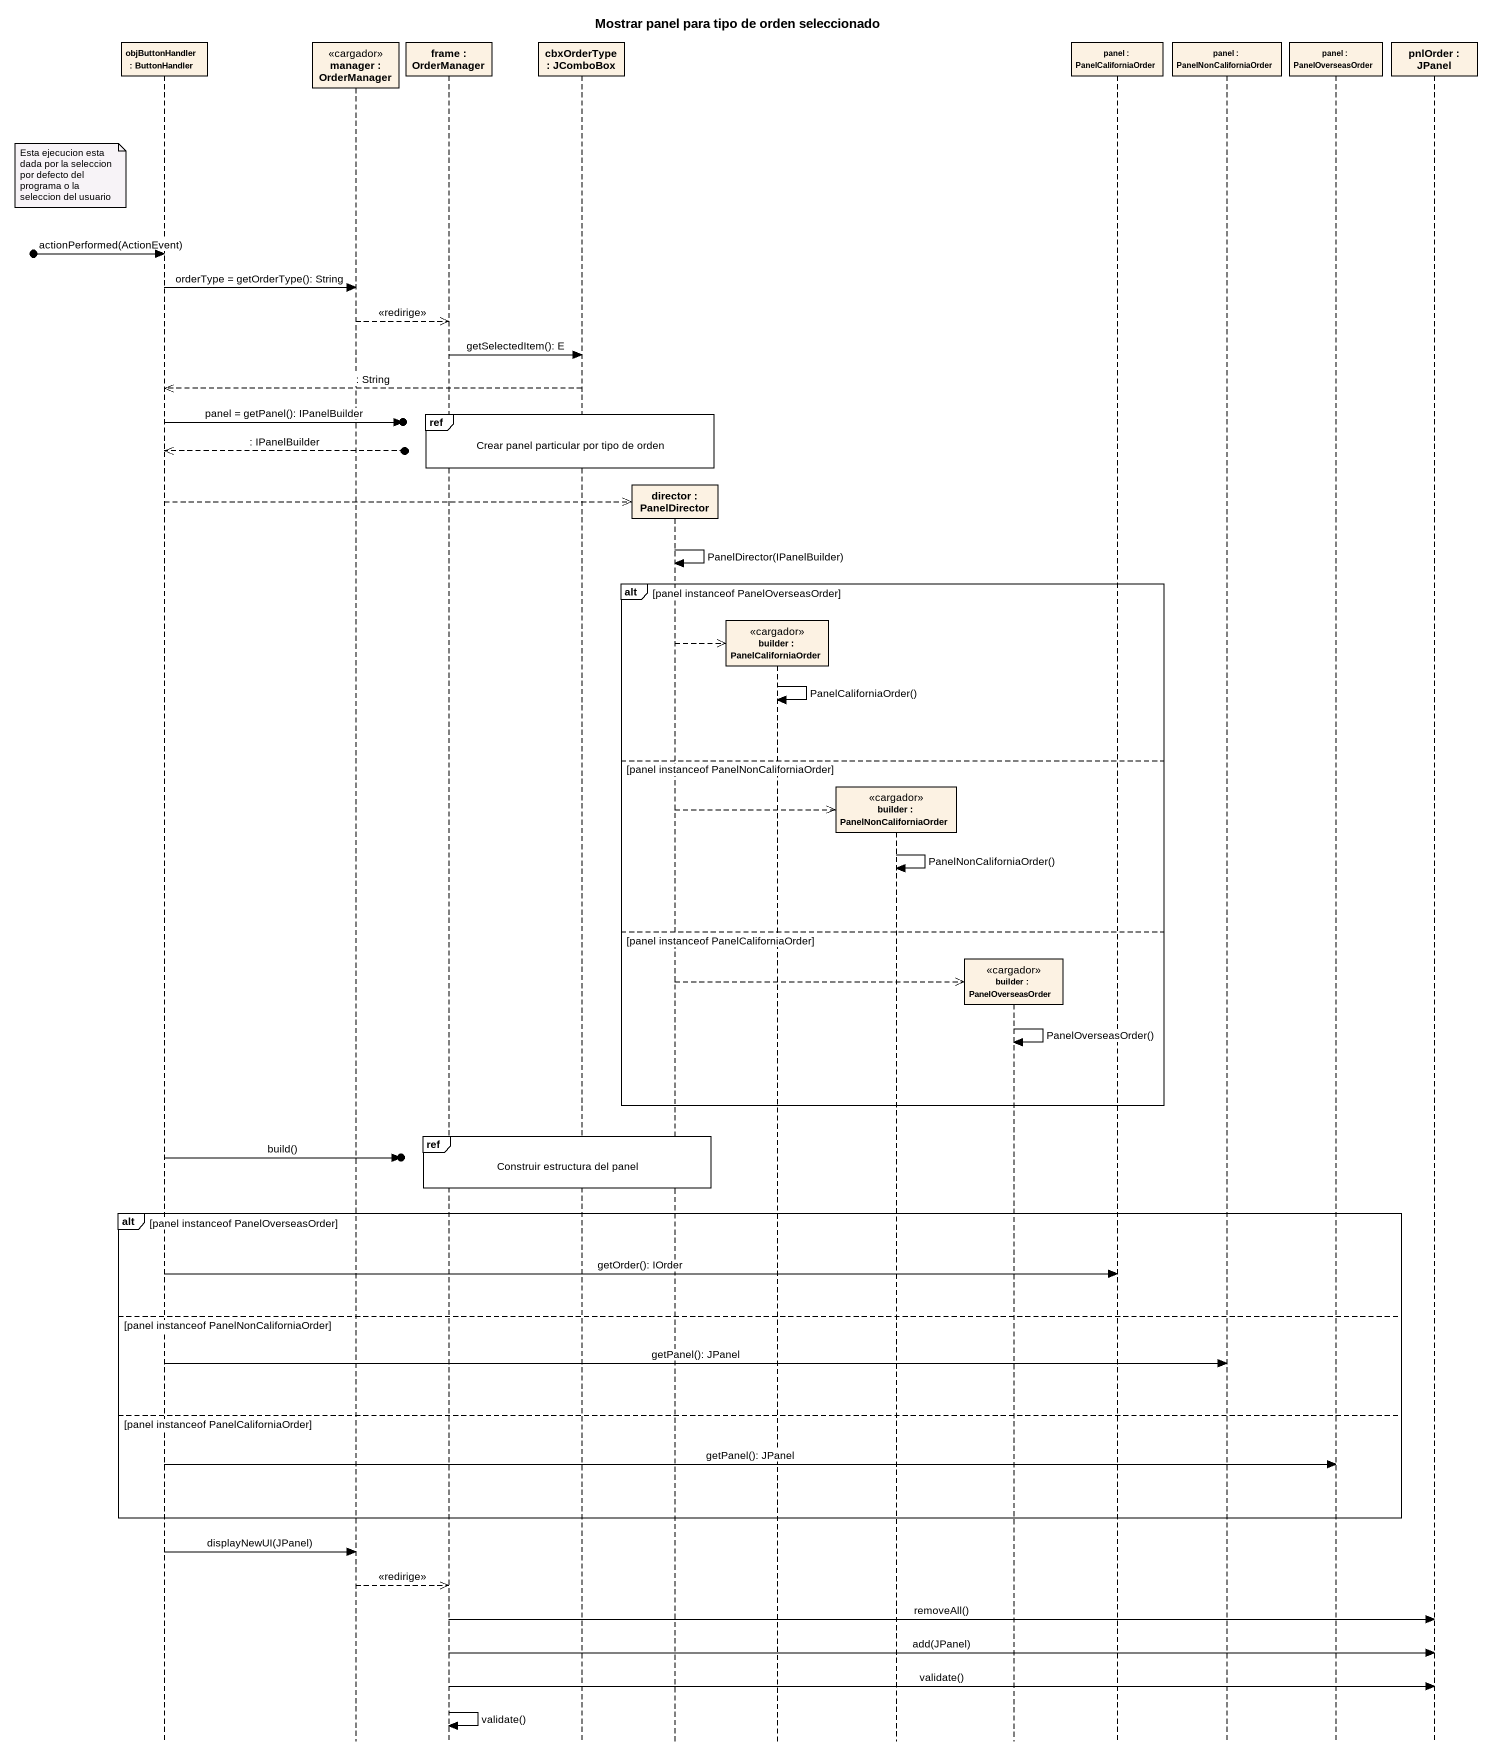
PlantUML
@startuml
title Mostrar panel para tipo de orden seleccionado
hide footbox
participant "objButtonHandler : ButtonHandler" as objButtonHandler
participant "manager : OrderManager" as manager <<cargador>>
participant "frame : OrderManager" as frame_
participant "cbxOrderType : JComboBox" as cbxOrderType
participant "director : PanelDirector" as director
participant "builder : PanelCaliforniaOrder" as builder <<cargador>>
participant "builder : PanelNonCaliforniaOrder" as builder_2 <<cargador>>
participant "builder : PanelOverseasOrder" as builder_3 <<cargador>>
participant "panel : PanelCaliforniaOrder" as panel
participant "panel : PanelNonCaliforniaOrder" as panel_2
participant "panel : PanelOverseasOrder" as panel_3
participant "pnlOrder : JPanel" as pnlOrder

note left of objButtonHandler : Esta ejecucion esta dada por la seleccion por defecto del programa o la seleccion del usuario
[o-> objButtonHandler : actionPerformed(ActionEvent)
objButtonHandler -> manager : orderType = getOrderType(): String
manager -->> frame_ : <<redirige>>
frame_ -> cbxOrderType : getSelectedItem(): E
cbxOrderType -->> objButtonHandler : : String
ref over frame_, cbxOrderType, director : Crear panel particular por tipo de orden
objButtonHandler ->o] : panel = getPanel(): IPanelBuilder
objButtonHandler <<--o] : : IPanelBuilder
objButtonHandler -->> director **
director -> director : PanelDirector(IPanelBuilder)
alt panel instanceof PanelOverseasOrder
  director -->> builder **
  builder -> builder : PanelCaliforniaOrder()
else panel instanceof PanelNonCaliforniaOrder
  director -->> builder_2 **
  builder_2 -> builder_2 : PanelNonCaliforniaOrder()
else panel instanceof PanelCaliforniaOrder
  director -->> builder_3 **
  builder_3 -> builder_3 : PanelOverseasOrder()
end
ref over frame_, cbxOrderType, director : Construir estructura del panel
objButtonHandler ->o] : build()
alt panel instanceof PanelOverseasOrder
  objButtonHandler -> panel : getOrder(): IOrder
else panel instanceof PanelNonCaliforniaOrder
  objButtonHandler -> panel_2 : getPanel(): JPanel
else panel instanceof PanelCaliforniaOrder
  objButtonHandler -> panel_3 : getPanel(): JPanel
end
objButtonHandler -> manager : displayNewUI(JPanel)
manager -->> frame_ : <<redirige>>
frame_ -> pnlOrder : removeAll()
frame_ -> pnlOrder : add(JPanel)
frame_ -> pnlOrder : validate()
frame_ -> frame_ : validate()
@enduml
